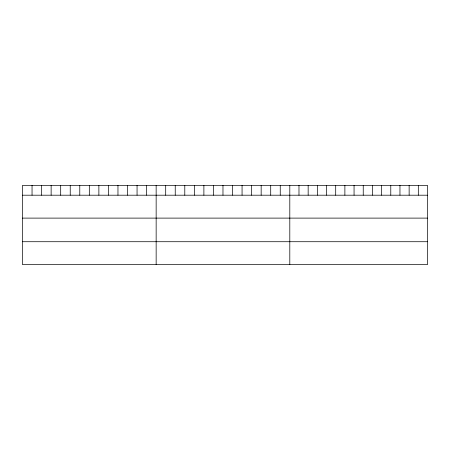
<?xml version="1.0" encoding="UTF-8"?>
<svg xmlns="http://www.w3.org/2000/svg" width="450" height="450" viewBox="0 0 450 450"><rect width="100%" height="100%" fill="white"/><g stroke="black" fill="none" stroke-linecap="round" stroke-linejoin="round"><path stroke-width="0.67" d="M427.5 195.199L427.5 264.628L22.5 264.628L22.5 185.372L427.5 185.372L427.5 195.199L22.5 195.199M22.5 218.109L427.5 218.109M22.5 241.718L427.5 241.718M418.32 185.372L418.32 195.199M409.14 185.372L409.14 195.199M399.96 185.372L399.96 195.199M390.78 185.372L390.78 195.199M381.6 185.372L381.6 195.199M372.42 185.372L372.42 195.199M363.24 185.372L363.24 195.199M354.06 185.372L354.06 195.199M344.88 185.372L344.88 195.199M335.7 185.372L335.7 195.199M326.52 185.372L326.52 195.199M317.34 185.372L317.34 195.199M308.16 185.372L308.16 195.199M298.98 185.372L298.98 195.199M289.8 185.372L289.8 264.628M280.254 185.372L280.254 195.199M270.709 185.372L270.709 195.199M261.163 185.372L261.163 195.199M251.612 185.372L251.612 195.199M242.066 185.372L242.066 195.199M232.521 185.372L232.521 195.199M222.975 185.372L222.975 195.199M213.429 185.372L213.429 195.199M203.884 185.372L203.884 195.199M194.338 185.372L194.338 195.199M184.787 185.372L184.787 195.199M175.241 185.372L175.241 195.199M165.696 185.372L165.696 195.199M156.15 185.372L156.15 264.628M146.604 185.372L146.604 195.199M137.059 185.372L137.059 195.199M127.513 185.372L127.513 195.199M117.962 185.372L117.962 195.199M108.416 185.372L108.416 195.199M98.871 185.372L98.871 195.199M89.325 185.372L89.325 195.199M79.779 185.372L79.779 195.199M70.234 185.372L70.234 195.199M60.688 185.372L60.688 195.199M51.137 185.372L51.137 195.199M41.591 185.372L41.591 195.199M32.046 185.372L32.046 195.199"/></g></svg>
